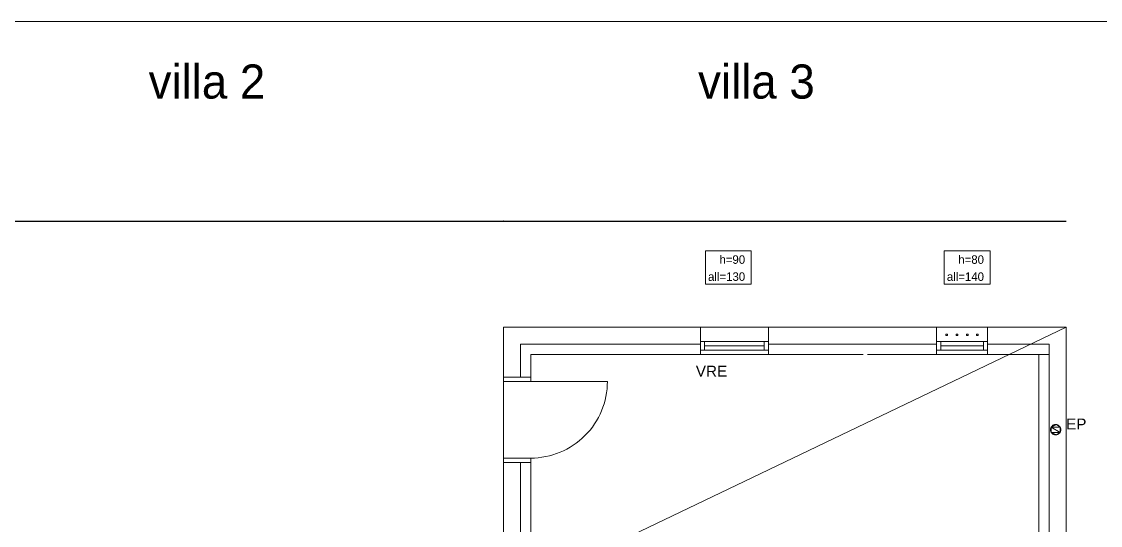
# Model space of a CAD drawing. Header units: metres. Extents: x -12536 to 12621, y -17191 to 9596.
# Drawn here: x -11140 to -9875, y 7558 to 8149 of the extents above; entities that cross this region are included whole.
import ezdxf
from ezdxf.enums import TextEntityAlignment as Align

# ---------------------------------------------------------------- set-up
doc = ezdxf.new("R2010")
doc.units = ezdxf.units.M
doc.header["$MEASUREMENT"] = 0
doc.header["$PDMODE"] = 2
doc.header["$PDSIZE"] = 0.25
for name, color, linetype in [('Calque commun', 7, 'Continuous'), ('Layer7', 7, 'Continuous'), ('Textes', 7, 'Continuous')]:
    doc.layers.add(name, color=color, linetype=linetype)
doc.styles.add('Arial', font='arial.ttf', dxfattribs={"height": 0.128})
doc.styles.add('Century Gothic4', font='GOTHIC.TTF', dxfattribs={"height": 0.4})
doc.styles.add('Century Gothic6', font='GOTHIC.TTF', dxfattribs={"height": 0.18})
doc.styles.add('Century Gothic8', font='GOTHIC.TTF', dxfattribs={"height": 0.1})
doc.dimstyles.new('DIM7', dxfattribs={"dimtxt": 0.18, "dimasz": 0.035, "dimexe": 0.05, "dimexo": 0, "dimgap": 0.05, "dimtad": 1, "dimzin": 1, "dimdsep": 46, "dimtxsty": 'Century Gothic6', "dimblk": 'ORIGIN', "dimcen": 0.09, "dimdle": 0.05, "dimadec": 0, "dimazin": 0, "dimtfac": 1, "dimtdec": 4, "dimtix": 1, "dimtofl": 0, "dimtmove": 0, "dimatfit": 3, "dimfxl": 0.05, "dimfxlon": 1, "dimfrac": 2, "dimtolj": 1, "dimtzin": 0, "dimarcsym": 2})

# ---------------------------------------------------------------- blocks, each defined once
blk = doc.blocks.new('Block52879')
at = {"layer": 'Calque commun', "color": 7, "linetype": 'Continuous', "lineweight": 20}
for p, q in [((25.802, -14.347), (26.002, -14.347)), ((25.802, -14.547), (25.802, -14.547))]:
    blk.add_line(p, q, dxfattribs=at)
at = {"layer": 'Calque commun', "color": 7, "linetype": 'Continuous', "lineweight": 5}
blk.add_line((25.802, -14.667), (25.682, -14.667), dxfattribs=at)
blk = doc.blocks.new('Block52880')
at = {"layer": 'Calque commun', "color": 7, "linetype": 'Continuous', "lineweight": 20}
blk.add_line((26.002, -14.347), (26.002, -23.347), dxfattribs=at)
at = {"layer": 'Calque commun', "color": 7, "linetype": 'Continuous', "lineweight": 5}
for p, q in [((25.802, -14.547), (25.802, -23.147)), ((25.682, -14.667), (25.682, -23.027))]:
    blk.add_line(p, q, dxfattribs=at)
blk = doc.blocks.new('Block52912')
at = {"layer": 'Calque commun', "color": 7, "linetype": 'Continuous', "lineweight": 20}
for p, q in [((19.402, -14.932), (19.402, -14.347)), ((19.402, -23.347), (19.402, -15.932))]:
    blk.add_line(p, q, dxfattribs=at)
at = {"layer": 'Calque commun', "color": 7, "linetype": 'Continuous', "lineweight": 5}
for p, q in [((19.602, -14.932), (19.602, -14.547)), ((19.722, -14.932), (19.722, -14.667)), ((19.602, -23.147), (19.602, -15.932)), ((19.722, -23.027), (19.722, -15.932))]:
    blk.add_line(p, q, dxfattribs=at)
blk = doc.blocks.new('@PRES_1_$$_1-20')
at = {"layer": 'Calque commun', "color": 5, "linetype": 'Continuous', "lineweight": 5}
blk.add_line((0.05, 0.32), (0.05, 1.22), dxfattribs=at)
at = {"layer": 'Calque commun', "color": 5, "linetype": 'Continuous', "lineweight": 5, "flags": 128}
blk.add_lwpolyline([(0.05, 1.22, -0.414214), (0.95, 0.32)], format="xyb", dxfattribs=at)
at = {"layer": 'Calque commun', "color": 5, "linetype": 'Continuous', "lineweight": 5}
mesh = blk.add_polyface(dxfattribs=at)
corners = [(0, 0), (0, 0.32), (0.05, 0.32), (0.05, 0)]
mesh.append_faces([[corners[k] for k in face] for face in [(0, 1, 2, 3)]], dxfattribs={"color": 5})
mesh = blk.add_polyface(dxfattribs=at)
corners = [(0.95, 0), (0.95, 0.32), (1, 0.32), (1, 0)]
mesh.append_faces([[corners[k] for k in face] for face in [(0, 1, 2, 3)]], dxfattribs={"color": 5})
blk = doc.blocks.new('@PRES_1_$$_1-21')
at = {"layer": 'Calque commun', "color": 0, "linetype": 'ByBlock', "lineweight": -2}
blk.add_line((0, 0), (0, 0.32), dxfattribs=at)
blk = doc.blocks.new('@PRES_1_$$_1-22')
at = {"layer": 'Calque commun', "color": 0, "linetype": 'ByBlock', "lineweight": -2}
blk.add_line((0, 0), (0, 0.32), dxfattribs=at)
blk = doc.blocks.new('INTER_2D_COMB8')
at = {"layer": 'Layer7', "color": 0, "linetype": 'ByBlock', "lineweight": -2}
blk.add_blockref('@PRES_1_$$_1-20', (0, 0), dxfattribs=at)
at = {"layer": 'Layer7', "color": 7, "linetype": 'Continuous', "lineweight": 5}
blk.add_blockref('@PRES_1_$$_1-21', (0, 0), dxfattribs=at)
at = {"layer": 'Layer7', "color": 7, "linetype": 'Continuous', "lineweight": 5, "extrusion": (0, 0, -1), "xscale": -1, "yscale": -1, "zscale": -1, "rotation": 180}
blk.add_blockref('@PRES_1_$$_1-22', (-1, 0), dxfattribs=at)
blk = doc.blocks.new('PLACED_COMB8')
at = {"layer": 'Layer7', "color": 0, "linetype": 'ByBlock', "lineweight": -2}
blk.add_blockref('INTER_2D_COMB8', (0, 0), dxfattribs=at)
blk = doc.blocks.new('Block53986')
at = {"layer": 'Calque commun', "color": 7, "linetype": 'Continuous', "lineweight": 20}
for p, q in [((19.402, -14.347), (21.712, -14.347)), ((22.512, -14.347), (24.481, -14.347)), ((25.081, -14.347), (26.002, -14.347))]:
    blk.add_line(p, q, dxfattribs=at)
at = {"layer": 'Calque commun', "color": 7, "linetype": 'Continuous', "lineweight": 5}
for p, q in [((19.602, -14.547), (21.712, -14.547)), ((22.512, -14.547), (24.481, -14.547)), ((25.081, -14.547), (25.802, -14.547)), ((19.722, -14.667), (21.712, -14.667)), ((22.512, -14.667), (23.622, -14.667)), ((23.672, -14.667), (24.481, -14.667)), ((25.081, -14.667), (25.682, -14.667))]:
    blk.add_line(p, q, dxfattribs=at)
blk = doc.blocks.new('@PRES_1_$$_1-32')
at = {"layer": 'Calque commun', "color": 5, "linetype": 'Continuous', "lineweight": 5}
for p, q in [((0, 0.32), (0.8, 0.32)), ((0.8, 0.15), (0, 0.15)), ((0.05, 0.05), (0.05, 0.15)), ((0.75, 0.15), (0.75, 0.05)), ((0.8, 0.05), (0, 0.05)), ((0, 0), (0.8, 0)), ((0.05, 0.1), (0.75, 0.1))]:
    blk.add_line(p, q, dxfattribs=at)
blk = doc.blocks.new('@PRES_1_$$_1-33')
at = {"layer": 'Calque commun', "color": 7, "linetype": 'Continuous', "lineweight": 5}
blk.add_line((0, 0), (0, 0.32), dxfattribs=at)
blk = doc.blocks.new('@PRES_1_$$_1-34')
at = {"layer": 'Calque commun', "color": 7, "linetype": 'Continuous', "lineweight": 5}
blk.add_line((0, 0), (0, 0.32), dxfattribs=at)
blk = doc.blocks.new('INTER_2D_COMB12')
at = {"layer": 'Calque commun', "color": 0, "linetype": 'ByBlock', "lineweight": -2}
for name in ['@PRES_1_$$_1-32', '@PRES_1_$$_1-33']:
    blk.add_blockref(name, (0, 0), dxfattribs=at)
at = {"layer": 'Calque commun', "color": 0, "linetype": 'ByBlock', "lineweight": -2, "extrusion": (0, 0, -1), "xscale": -1, "yscale": -1, "zscale": -1, "rotation": 180}
blk.add_blockref('@PRES_1_$$_1-34', (-0.8, 0), dxfattribs=at)
blk = doc.blocks.new('PLACED_COMB12')
at = {"layer": 'Calque commun', "color": 0, "linetype": 'ByBlock', "lineweight": -2}
blk.add_blockref('INTER_2D_COMB12', (0, 0), dxfattribs=at)
blk = doc.blocks.new('@PRES_1_$$_1-38')
at = {"layer": 'Calque commun', "color": 5, "linetype": 'Continuous', "lineweight": 5}
for p, q in [((0, 0.32), (0.6, 0.32)), ((0.6, 0.15), (0, 0.15)), ((0.05, 0.05), (0.05, 0.15)), ((0.55, 0.15), (0.55, 0.05)), ((0.6, 0.05), (0, 0.05)), ((0, 0), (0.6, 0)), ((0.05, 0.1), (0.55, 0.1))]:
    blk.add_line(p, q, dxfattribs=at)
blk = doc.blocks.new('@PRES_1_$$_1-39')
at = {"layer": 'Calque commun', "color": 7, "linetype": 'Continuous', "lineweight": 5}
blk.add_line((0, 0), (0, 0.32), dxfattribs=at)
blk = doc.blocks.new('@PRES_1_$$_1-40')
at = {"layer": 'Calque commun', "color": 7, "linetype": 'Continuous', "lineweight": 5}
blk.add_line((0, 0), (0, 0.32), dxfattribs=at)
blk = doc.blocks.new('INTER_2D_COMB14')
at = {"layer": 'Calque commun', "color": 0, "linetype": 'ByBlock', "lineweight": -2}
for name in ['@PRES_1_$$_1-38', '@PRES_1_$$_1-39']:
    blk.add_blockref(name, (0, 0), dxfattribs=at)
at = {"layer": 'Calque commun', "color": 0, "linetype": 'ByBlock', "lineweight": -2, "extrusion": (0, 0, -1), "xscale": -1, "yscale": -1, "zscale": -1, "rotation": 180}
blk.add_blockref('@PRES_1_$$_1-40', (-0.6, 0), dxfattribs=at)
blk = doc.blocks.new('PLACED_COMB14')
at = {"layer": 'Calque commun', "color": 0, "linetype": 'ByBlock', "lineweight": -2}
blk.add_blockref('INTER_2D_COMB14', (0, 0), dxfattribs=at)
blk = doc.blocks.new('_ORIGIN')
at = {"color": 0, "linetype": 'ByBlock', "lineweight": -2}
blk.add_line((0, 0), (-1, 0), dxfattribs=at)
blk.add_circle((0, 0), 0.5, dxfattribs=at)
blk = doc.blocks.new('*D457')
at = {"layer": 'Calque commun', "color": 0, "linetype": 'ByBlock', "lineweight": -2, "transparency": 16777216}
for p, q in [((-11195.3, 7915), (-11195.3, 7915.1)), ((-11195.3, 7915), (-10575.4, 7915)), ((-10575.3, 7915), (-10575.4, 7915)), ((-10575.3, 7915), (-10575.3, 7915.1))]:
    blk.add_line(p, q, dxfattribs=at)
at = {"layer": 'Calque commun', "color": 0, "linetype": 'Continuous', "lineweight": -2, "transparency": 16777216}
blk.add_line((-10575.3, 7915), (-10575.3, 7915), dxfattribs=at)
at = {"layer": 'Defpoints', "color": 0, "linetype": 'Continuous', "transparency": 16777216}
for p in [(-10575.3, 7915), (-11195.3, 7863.3), (-10575.3, 7863.3)]:
    blk.add_point(p, dxfattribs=at)
at = {"layer": 'Calque commun', "color": 0, "linetype": 'Continuous', "lineweight": -2, "transparency": 16777216, "xscale": 0.03500000014901161, "yscale": 0.03500000014901161, "zscale": 0.03500000014901161, "rotation": 180}
for p in [(-11195.3, 7915), (-10575.3, 7915)]:
    blk.add_blockref('_ORIGIN', p, dxfattribs=at)
at = {"layer": 'Calque commun', "color": 0, "linetype": 'Continuous', "lineweight": 5, "transparency": 16777216, "insert": (-10885.3, 7915.1), "char_height": 0.18, "attachment_point": 8, "line_spacing_factor": 0.773441, "style": 'Century Gothic6'}
blk.add_mtext('\\A1;620.00', dxfattribs=at)
blk = doc.blocks.new('*D458')
at = {"layer": 'Calque commun', "color": 0, "linetype": 'ByBlock', "lineweight": -2, "transparency": 16777216}
for p, q in [((-10575.3, 7915), (-10575.3, 7915.1)), ((-10575.3, 7915), (-9915.4, 7915)), ((-9915.3, 7915), (-9915.4, 7915)), ((-9915.3, 7915), (-9915.3, 7915.1))]:
    blk.add_line(p, q, dxfattribs=at)
at = {"layer": 'Calque commun', "color": 0, "linetype": 'Continuous', "lineweight": -2, "transparency": 16777216}
blk.add_line((-9915.3, 7915), (-9915.3, 7915), dxfattribs=at)
at = {"layer": 'Defpoints', "color": 0, "linetype": 'Continuous', "transparency": 16777216}
for p in [(-9915.3, 7915), (-10575.3, 7863.3), (-9915.3, 7863.3)]:
    blk.add_point(p, dxfattribs=at)
at = {"layer": 'Calque commun', "color": 0, "linetype": 'Continuous', "lineweight": -2, "transparency": 16777216, "xscale": 0.03500000014901161, "yscale": 0.03500000014901161, "zscale": 0.03500000014901161, "rotation": 180}
for p in [(-10575.3, 7915), (-9915.3, 7915)]:
    blk.add_blockref('_ORIGIN', p, dxfattribs=at)
at = {"layer": 'Calque commun', "color": 0, "linetype": 'Continuous', "lineweight": 5, "transparency": 16777216, "insert": (-10245.3, 7915.1), "char_height": 0.18, "attachment_point": 8, "line_spacing_factor": 0.773441, "style": 'Century Gothic6'}
blk.add_mtext('\\A1;660.00', dxfattribs=at)

msp = doc.modelspace()

# ---------------------------------------------------------------- linework, layer by layer
at = {"layer": 'Calque commun', "color": 12, "linetype": 'Continuous', "lineweight": 20}
for p, q in [((-10344.322, 7770.721), (-10344.322, 7790.72)), ((-10264.323, 7790.72), (-10264.323, 7770.721)), ((-10067.327, 7770.696), (-10067.327, 7790.695)), ((-10007.326, 7770.696), (-10007.326, 7790.695)), ((-10555.322, 7770.696), (-10344.322, 7770.721)), ((-10264.323, 7770.721), (-10067.327, 7770.696)), ((-9935.322, 7770.696), (-10007.326, 7770.696)), ((-9935.322, 6910.695), (-9935.322, 7770.696)), ((-10575.322, 7732.182), (-10555.322, 7732.182)), ((-10575.323, 7632.182), (-10559.322, 7632.182)), ((-10559.321, 7632.182), (-10553.321, 7632.182)), ((-10553.321, 7632.182), (-10559.321, 7632.182)), ((-10559.321, 7632.182), (-10555.322, 7632.182)), ((-10555.322, 7632.182), (-10555.322, 7369.199)), ((-10555.322, 7632.182), (-10555.322, 6890.721))]:
    msp.add_line(p, q, dxfattribs=at)
at = {"layer": 'Calque commun', "color": 16, "linetype": 'Continuous', "lineweight": 20}
for p, q in [((-10473.322, 7758.72), (-10483.322, 7758.72)), ((-10543.321, 7733.181), (-10543.321, 7743.181)), ((-9947.325, 7588.721), (-9947.325, 7581.721))]:
    msp.add_line(p, q, dxfattribs=at)
at = {"layer": 'Calque commun', "color": 15, "linetype": 'Continuous', "lineweight": 20}
msp.add_line((-10413.322, 7758.549), (-10408.322, 7758.549), dxfattribs=at)
at = {"layer": 'Calque commun', "color": 7, "linetype": 'Continuous', "lineweight": 5}
msp.add_line((-10067.327, 7758.72), (-9947.325, 7758.72), dxfattribs=at)

# ---------------------------------------------------------------- block references
at = {"layer": 'Calque commun', "color": 0, "linetype": 'ByBlock', "lineweight": -2, "xscale": 100, "yscale": 100, "zscale": 100}
for name in ['Block52912', 'Block53986', 'Block52879', 'Block52880']:
    msp.add_blockref(name, (-12515.476, 9225.383), dxfattribs=at)
at = {"layer": 'Calque commun', "color": 0, "linetype": 'ByBlock', "lineweight": -2, "extrusion": (0, 0, -1), "xscale": -100, "yscale": -100, "zscale": -100, "rotation": 180}
msp.add_blockref('PLACED_COMB12', (10264.323, 7758.72), dxfattribs=at)
at = {"layer": 'Calque commun', "color": 0, "linetype": 'ByBlock', "lineweight": -2}
for name, p, xscale, yscale, zscale, rotation in [('PLACED_COMB14', (-10067.327, 7758.72), -100, -100, -100, 180), ('PLACED_COMB8', (-10575.322, 7732.182), 100, 100, 100, 270)]:
    msp.add_blockref(name, p, dxfattribs=dict(at, xscale=xscale, yscale=yscale, zscale=zscale, rotation=rotation))

# ---------------------------------------------------------------- texts
at = {"layer": 'Calque commun', "color": 5, "linetype": 'ByBlock', "lineweight": -2, "char_height": 10, "attachment_point": 3, "line_spacing_factor": 1.2, "style": 'Century Gothic8'}
for s, insert in [('h=90\\Pall=130', (-10291.771, 7874.922)), ('h=80\\Pall=140', (-10011.635, 7874.915))]:
    msp.add_mtext(s, dxfattribs=dict(at, insert=insert))
at = {"layer": 'Textes', "color": 5, "linetype": 'ByBlock', "lineweight": -2}
for s, height, style, p in [('villa 2', 40, 'Century Gothic4', (-10991.387, 8058.57)), ('villa 3', 40, 'Century Gothic4', (-10346.868, 8058.57)), ('EP', 12.8, 'Arial', (-9915.325, 7670.759))]:
    msp.add_text(s, height=height, dxfattribs=dict(at, style=style)).set_placement(p)
at = {"layer": 'Textes', "color": 5, "linetype": 'ByBlock', "lineweight": -2, "style": 'Arial'}
msp.add_text('VRE', height=12.8, dxfattribs=at).set_placement((-10312.852, 7732.74), align=Align.RIGHT)

# ---------------------------------------------------------------- dimensions: what is measured, and where the dimension line sits
at = {"layer": 'Calque commun', "color": 5, "linetype": 'Continuous', "lineweight": 5}
for p1, p2, picture, middle in [((-11195.322, 7863.317), (-10575.322, 7863.317), '*D457', (-10885.322, 7915.183)), ((-10575.322, 7863.317), (-9915.323, 7863.317), '*D458', (-10245.323, 7915.183))]:
    dim = msp.add_aligned_dim(p1=p1, p2=p2, distance=51.722, dimstyle='DIM7', dxfattribs=at)
    dim.commit()
    dim.dimension.update_dxf_attribs({"geometry": picture, "text_midpoint": middle})

# ---------------------------------------------------------------- meshes
at = {"layer": 'Calque commun', "color": 7, "linetype": 'Continuous', "lineweight": 5}
mesh = msp.add_polyface(dxfattribs=at)
corners = [(-6339.111, 8148.796), (-12339.111, 8148.796), (-12339.111, 3948.796), (-6339.111, 3948.796)]
mesh.append_faces([[corners[k] for k in face] for face in [(0, 1, 2, 3)]], dxfattribs={"color": 7})
at = {"layer": 'Calque commun', "color": 11, "linetype": 'Continuous', "lineweight": 20}
mesh = msp.add_polyface(dxfattribs=at)
corners = [(-10338.354, 7880.003), (-10284.517, 7880.003), (-10284.517, 7840.932), (-10338.354, 7840.932)]
mesh.append_faces([[corners[k] for k in face] for face in [(0, 1, 2, 3)]], dxfattribs={"color": 11})
mesh = msp.add_polyface(dxfattribs=at)
corners = [(-10058.217, 7879.995), (-10004.38, 7879.995), (-10004.38, 7840.925), (-10058.217, 7840.925)]
mesh.append_faces([[corners[k] for k in face] for face in [(0, 1, 2, 3)]], dxfattribs={"color": 11})
at = {"layer": 'Calque commun', "color": 9, "linetype": 'Continuous', "lineweight": 5}
mesh = msp.add_polyface(dxfattribs=at)
corners = [(-10575.322, 7474.72), (-10555.322, 6890.721), (-9915.323, 6890.721), (-10555.322, 6574.72), (-11215.321, 6758.26), (-11215.321, 7474.72), (-11855.321, 6758.26), (-9915.325, 7790.72), (-10575.322, 7790.72), (-11215.321, 6574.72), (-11855.321, 7658.259), (-11195.322, 7474.72), (-11195.322, 7658.259)]
mesh.append_faces([[corners[k] for k in face] for face in [(0, 7, 8)]], dxfattribs={"vtx0": -1, "color": 9})
mesh.append_faces([[corners[k] for k in face] for face in [(5, 4, 1)]], dxfattribs={"vtx0": -1, "vtx1": -1, "vtx2": -1, "color": 9})
mesh.append_faces([[corners[k] for k in face] for face in [(0, 1, 2), (5, 6, 4), (5, 10, 6), (0, 2, 7)]], dxfattribs={"vtx0": -1, "vtx2": -1, "color": 9})
mesh.append_faces([[corners[k] for k in face] for face in [(11, 12, 5)]], dxfattribs={"vtx1": -1, "color": 9})
mesh.append_faces([[corners[k] for k in face] for face in [(3, 1, 4), (0, 5, 1), (12, 10, 5)]], dxfattribs={"vtx1": -1, "vtx2": -1, "color": 9})
mesh.append_faces([[corners[k] for k in face] for face in [(4, 9, 3)]], dxfattribs={"vtx2": -1, "color": 9})
at = {"layer": 'Calque commun', "color": 25, "linetype": 'Continuous', "lineweight": 20}
mesh = msp.add_polyface(dxfattribs=at)
corners = [(-10056.326, 7782.489), (-10054.326, 7782.489), (-10054.326, 7780.993), (-10056.326, 7780.993)]
mesh.append_faces([[corners[k] for k in face] for face in [(0, 1, 2, 3)]], dxfattribs={"color": 25})
mesh = msp.add_polyface(dxfattribs=at)
corners = [(-10044.326, 7782.489), (-10042.327, 7782.489), (-10042.327, 7780.993), (-10044.326, 7780.993)]
mesh.append_faces([[corners[k] for k in face] for face in [(0, 1, 2, 3)]], dxfattribs={"color": 25})
mesh = msp.add_polyface(dxfattribs=at)
corners = [(-10032.326, 7782.489), (-10030.326, 7782.489), (-10030.326, 7780.993), (-10032.326, 7780.993)]
mesh.append_faces([[corners[k] for k in face] for face in [(0, 1, 2, 3)]], dxfattribs={"color": 25})
mesh = msp.add_polyface(dxfattribs=at)
corners = [(-10020.326, 7782.489), (-10018.326, 7782.489), (-10018.326, 7780.993), (-10020.326, 7780.993)]
mesh.append_faces([[corners[k] for k in face] for face in [(0, 1, 2, 3)]], dxfattribs={"color": 25})
at = {"layer": 'Calque commun', "color": 11, "linetype": 'Continuous', "lineweight": 20}
mesh = msp.add_polyface(dxfattribs=at)
corners = [(-9926.627, 7676.471), (-9928.504, 7676.471), (-9932.682, 7673.68), (-9932.682, 7667.409), (-9931.808, 7666.302), (-9928.504, 7664.618), (-9922.45, 7673.68), (-9922.45, 7667.409), (-9921.859, 7672.399), (-9929.42, 7664.838), (-9928.966, 7664.71), (-9933.547, 7670.074), (-9933.492, 7669.606), (-9933.4, 7669.144), (-9923.323, 7674.787), (-9933.109, 7668.248), (-9932.912, 7667.821), (-9933.4, 7671.945), (-9933.492, 7671.483), (-9933.547, 7671.015), (-9925.27, 7676.088), (-9924.431, 7675.66), (-9924.842, 7675.891), (-9921.731, 7669.144), (-9921.639, 7669.606), (-9921.584, 7670.074), (-9929.862, 7665.001), (-9933.272, 7672.399), (-9933.109, 7672.841), (-9933.272, 7668.69), (-9927.566, 7676.545), (-9928.036, 7676.526), (-9921.584, 7671.015), (-9921.639, 7671.483), (-9921.731, 7671.945), (-9927.566, 7664.544), (-9927.095, 7664.563), (-9926.627, 7664.618), (-9932.912, 7673.268), (-9925.27, 7665.001), (-9923.669, 7665.982), (-9923.323, 7666.302), (-9933.566, 7670.545), (-9929.862, 7676.088), (-9931.808, 7674.787), (-9922.022, 7668.248), (-9921.859, 7668.69), (-9922.711, 7674.071), (-9931.462, 7665.982), (-9932.42, 7667.018), (-9925.711, 7676.251), (-9926.165, 7676.379), (-9925.711, 7664.838), (-9930.701, 7665.429), (-9932.42, 7674.071), (-9932.128, 7674.441), (-9923.669, 7675.107), (-9928.036, 7664.563), (-9930.701, 7675.66), (-9931.462, 7675.107), (-9929.42, 7676.251), (-9922.711, 7667.018), (-9931.092, 7675.399), (-9924.039, 7675.399), (-9926.165, 7664.71), (-9932.128, 7666.648), (-9927.095, 7676.526), (-9924.431, 7665.429), (-9924.039, 7665.69), (-9928.966, 7676.379), (-9923.003, 7666.648), (-9922.022, 7672.841), (-9922.22, 7673.268), (-9922.22, 7667.821), (-9921.565, 7670.545), (-9930.29, 7665.198), (-9931.092, 7665.69), (-9930.29, 7675.891), (-9923.003, 7674.441), (-9924.842, 7665.198)]
mesh.append_faces([[corners[k] for k in face] for face in [(20, 21, 22), (28, 2, 38), (54, 44, 55), (35, 5, 57), (30, 0, 66), (60, 1, 69), (6, 71, 72), (45, 7, 73)]], dxfattribs={"vtx0": -1, "color": 11})
mesh.append_faces([[corners[k] for k in face] for face in [(27, 2, 28), (47, 14, 6), (48, 26, 4), (39, 37, 52), (43, 1, 60), (7, 41, 61), (9, 5, 26)]], dxfattribs={"vtx0": -1, "vtx1": -1, "color": 11})
mesh.append_faces([[corners[k] for k in face] for face in [(0, 1, 2), (3, 4, 5), (6, 7, 8), (6, 14, 0), (26, 5, 4), (29, 3, 2), (30, 1, 0), (6, 2, 7), (35, 37, 5), (27, 29, 2), (43, 44, 1), (6, 0, 2), (48, 53, 26), (7, 3, 37), (29, 19, 11), (46, 8, 7), (20, 56, 21), (39, 41, 37), (43, 58, 59), (44, 2, 1), (46, 25, 8), (37, 3, 5), (7, 37, 41), (27, 19, 29), (39, 67, 40), (20, 0, 14), (7, 2, 3), (25, 32, 8)]], dxfattribs={"vtx0": -1, "vtx1": -1, "vtx2": -1, "color": 11})
mesh.append_faces([[corners[k] for k in face] for face in [(39, 40, 41), (20, 14, 56), (43, 59, 44), (32, 34, 8), (6, 8, 71)]], dxfattribs={"vtx0": -1, "vtx2": -1, "color": 11})
mesh.append_faces([[corners[k] for k in face] for face in [(45, 46, 7), (3, 49, 4), (20, 50, 0), (13, 29, 11), (29, 15, 3), (46, 23, 25), (27, 17, 19), (54, 2, 44)]], dxfattribs={"vtx1": -1, "vtx2": -1, "color": 11})
mesh.append_faces([[corners[k] for k in face] for face in [(9, 10, 5), (11, 12, 13), (15, 16, 3), (17, 18, 19), (23, 24, 25), (30, 31, 1), (32, 33, 34), (35, 36, 37), (19, 42, 11), (50, 51, 0), (58, 62, 59), (56, 63, 21), (37, 64, 52), (49, 65, 4), (67, 68, 40), (41, 70, 61), (25, 74, 32), (53, 75, 26), (48, 76, 53), (43, 77, 58), (47, 78, 14), (39, 79, 67)]], dxfattribs={"vtx2": -1, "color": 11})

doc.saveas('drawing.dxf')
